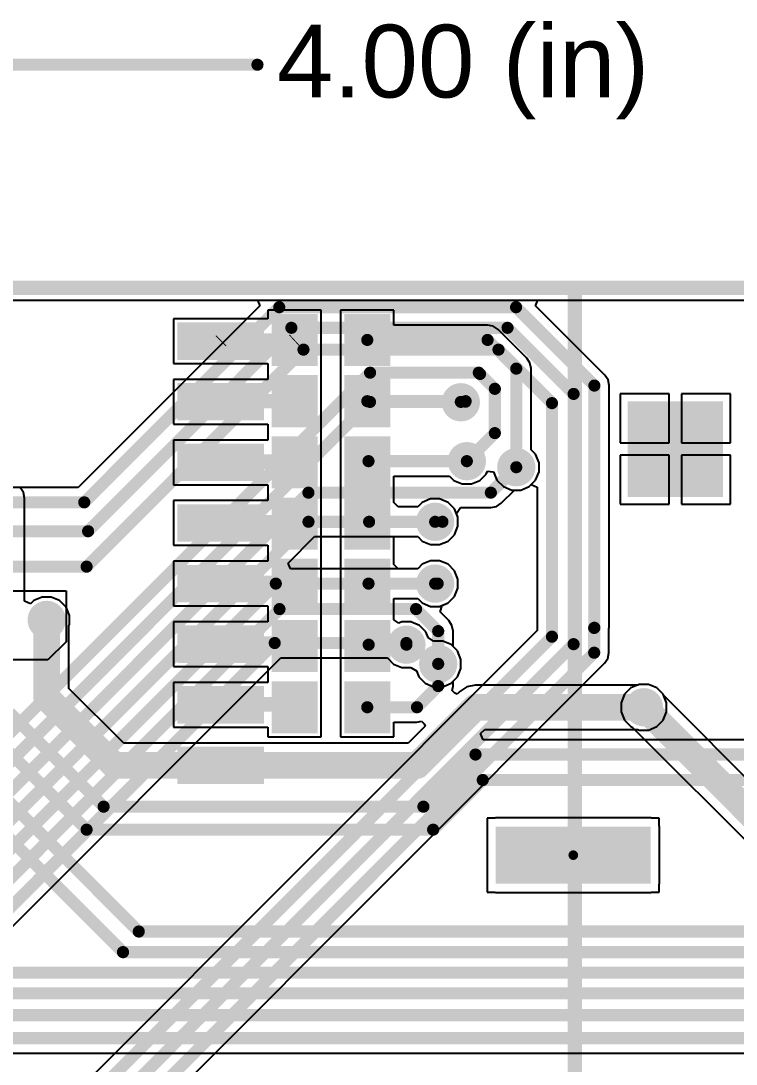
# Model space of a CAD drawing. Header units: millimetres. Extents: x -1231 to 5080, y -1243 to 680.
# Drawn here: x 37.48 to 52.48, y 32.78 to 54.64 of the extents above; entities that cross this region are included whole.
import ezdxf

# ---------------------------------------------------------------- set-up
doc = ezdxf.new("R2010")
doc.units = ezdxf.units.MM
for name, color, linetype in [('BottomLayer', 5, 'Continuous'), ('BottomPaste', 16, 'Continuous'), ('BottomSolder', 6, 'Continuous'), ('Mechanical1', 6, 'Continuous'), ('Mechanical2', 216, 'Continuous'), ('MultiLayer', 9, 'Continuous'), ('PadHoleLayer', 156, 'Continuous'), ('TopLayer', 1, 'Continuous'), ('TopSolder', 216, 'Continuous'), ('ViaHoleLayer', 16, 'Continuous')]:
    doc.layers.add(name, color=color, linetype=linetype)
doc.styles.add('Arial', font='arial.ttf', dxfattribs={"height": 0.2})

# ---------------------------------------------------------------- blocks, each defined once
blk = doc.blocks.new('R___0603_B_15')
at = {"layer": 'BottomLayer'}
for points in [[(-1.143, -0.4445), (-1.143, 0.4445), (-0.381, 0.4445), (-0.381, -0.4445)], [(0.381, -0.4445), (0.381, 0.4445), (1.143, 0.4445), (1.143, -0.4445)]]:
    blk.add_hatch(color=5, dxfattribs=at).paths.add_polyline_path(points)
at = {"layer": 'BottomPaste'}
for points in [[(-1.143, -0.4445), (-1.143, 0.4445), (-0.381, 0.4445), (-0.381, -0.4445)], [(0.381, -0.4445), (0.381, 0.4445), (1.143, 0.4445), (1.143, -0.4445)]]:
    blk.add_hatch(color=16, dxfattribs=at).paths.add_polyline_path(points)
at = {"layer": 'BottomSolder'}
for points in [[(-1.2446, -0.5461), (-1.2446, 0.5461), (-0.2794, 0.5461), (-0.2794, -0.5461)], [(0.2794, -0.5461), (0.2794, 0.5461), (1.2446, 0.5461), (1.2446, -0.5461)]]:
    blk.add_hatch(color=6, dxfattribs=at).paths.add_polyline_path(points)
blk = doc.blocks.new('R___0603_B_16')
at = {"layer": 'BottomLayer'}
for points in [[(-1.143, -0.4445), (-1.143, 0.4445), (-0.381, 0.4445), (-0.381, -0.4445)], [(0.381, -0.4445), (0.381, 0.4445), (1.143, 0.4445), (1.143, -0.4445)]]:
    blk.add_hatch(color=5, dxfattribs=at).paths.add_polyline_path(points)
at = {"layer": 'BottomPaste'}
for points in [[(-1.143, -0.4445), (-1.143, 0.4445), (-0.381, 0.4445), (-0.381, -0.4445)], [(0.381, -0.4445), (0.381, 0.4445), (1.143, 0.4445), (1.143, -0.4445)]]:
    blk.add_hatch(color=16, dxfattribs=at).paths.add_polyline_path(points)
at = {"layer": 'BottomSolder'}
for points in [[(-1.2446, -0.5461), (-1.2446, 0.5461), (-0.2794, 0.5461), (-0.2794, -0.5461)], [(0.2794, -0.5461), (0.2794, 0.5461), (1.2446, 0.5461), (1.2446, -0.5461)]]:
    blk.add_hatch(color=6, dxfattribs=at).paths.add_polyline_path(points)
blk = doc.blocks.new('R___0603_B_17')
at = {"layer": 'BottomLayer'}
for points in [[(-1.143, -0.4445), (-1.143, 0.4445), (-0.381, 0.4445), (-0.381, -0.4445)], [(0.381, -0.4445), (0.381, 0.4445), (1.143, 0.4445), (1.143, -0.4445)]]:
    blk.add_hatch(color=5, dxfattribs=at).paths.add_polyline_path(points)
at = {"layer": 'BottomPaste'}
for points in [[(-1.143, -0.4445), (-1.143, 0.4445), (-0.381, 0.4445), (-0.381, -0.4445)], [(0.381, -0.4445), (0.381, 0.4445), (1.143, 0.4445), (1.143, -0.4445)]]:
    blk.add_hatch(color=16, dxfattribs=at).paths.add_polyline_path(points)
at = {"layer": 'BottomSolder'}
for points in [[(-1.2446, -0.5461), (-1.2446, 0.5461), (-0.2794, 0.5461), (-0.2794, -0.5461)], [(0.2794, -0.5461), (0.2794, 0.5461), (1.2446, 0.5461), (1.2446, -0.5461)]]:
    blk.add_hatch(color=6, dxfattribs=at).paths.add_polyline_path(points)
blk = doc.blocks.new('RV4NAYSD503A_B_19')
at = {"layer": 'BottomSolder'}
h = blk.add_hatch(color=6, dxfattribs=at)
edge = h.paths.add_edge_path()
edge.add_arc((13.513, 0.032), 0.102, 0, 360)
at = {"layer": 'PadHoleLayer'}
blk.add_hatch(color=156, dxfattribs=at).paths.add_polyline_path([(14.113, 1.657), (14.113, -1.593), (12.913, -1.593), (12.913, 1.657)])
at = {"layer": 'TopSolder'}
h = blk.add_hatch(color=216, dxfattribs=at)
edge = h.paths.add_edge_path()
edge.add_arc((13.513, 0.032), 0.102, 0, 360)
blk = doc.blocks.new('0022232041_B_24')
at = {"layer": 'BottomLayer'}
blk.add_hatch(color=5, dxfattribs=at).paths.add_polyline_path([(-4.71, 0.9), (-2.91, 0.9), (-2.91, -0.9), (-4.71, -0.9)])
h = blk.add_hatch(color=5, dxfattribs=at)
edge = h.paths.add_edge_path()
edge.add_arc((-1.27, 0), 0.9, 0, 360)
h = blk.add_hatch(color=5, dxfattribs=at)
edge = h.paths.add_edge_path()
edge.add_arc((1.27, 0), 0.9, 0, 360)
h = blk.add_hatch(color=5, dxfattribs=at)
edge = h.paths.add_edge_path()
edge.add_arc((3.81, 0), 0.9, 0, 360)
at = {"layer": 'BottomSolder'}
blk.add_hatch(color=6, dxfattribs=at).paths.add_polyline_path([(-4.812, 1.002), (-2.808, 1.002), (-2.808, -1.002), (-4.812, -1.002)])
h = blk.add_hatch(color=6, dxfattribs=at)
edge = h.paths.add_edge_path()
edge.add_arc((-1.27, 0), 1.002, 0, 360)
h = blk.add_hatch(color=6, dxfattribs=at)
edge = h.paths.add_edge_path()
edge.add_arc((1.27, 0), 1.002, 0, 360)
h = blk.add_hatch(color=6, dxfattribs=at)
edge = h.paths.add_edge_path()
edge.add_arc((3.81, 0), 1.002, 0, 360)
at = {"layer": 'MultiLayer'}
blk.add_hatch(color=9, dxfattribs=at).paths.add_polyline_path([(-4.71, 0.9), (-2.91, 0.9), (-2.91, -0.9), (-4.71, -0.9)])
h = blk.add_hatch(color=9, dxfattribs=at)
edge = h.paths.add_edge_path()
edge.add_arc((-1.27, 0), 0.9, 0, 360)
h = blk.add_hatch(color=9, dxfattribs=at)
edge = h.paths.add_edge_path()
edge.add_arc((1.27, 0), 0.9, 0, 360)
h = blk.add_hatch(color=9, dxfattribs=at)
edge = h.paths.add_edge_path()
edge.add_arc((3.81, 0), 0.9, 0, 360)
at = {"layer": 'PadHoleLayer'}
h = blk.add_hatch(color=156, dxfattribs=at)
edge = h.paths.add_edge_path()
edge.add_arc((-3.81, 0), 0.51, 0, 360)
h = blk.add_hatch(color=156, dxfattribs=at)
edge = h.paths.add_edge_path()
edge.add_arc((-1.27, 0), 0.51, 0, 360)
h = blk.add_hatch(color=156, dxfattribs=at)
edge = h.paths.add_edge_path()
edge.add_arc((1.27, 0), 0.51, 0, 360)
h = blk.add_hatch(color=156, dxfattribs=at)
edge = h.paths.add_edge_path()
edge.add_arc((3.81, 0), 0.51, 0, 360)
at = {"layer": 'TopLayer'}
blk.add_hatch(color=1, dxfattribs=at).paths.add_polyline_path([(-4.71, 0.9), (-2.91, 0.9), (-2.91, -0.9), (-4.71, -0.9)])
h = blk.add_hatch(color=1, dxfattribs=at)
edge = h.paths.add_edge_path()
edge.add_arc((-1.27, 0), 0.9, 0, 360)
h = blk.add_hatch(color=1, dxfattribs=at)
edge = h.paths.add_edge_path()
edge.add_arc((1.27, 0), 0.9, 0, 360)
h = blk.add_hatch(color=1, dxfattribs=at)
edge = h.paths.add_edge_path()
edge.add_arc((3.81, 0), 0.9, 0, 360)
at = {"layer": 'TopSolder'}
blk.add_hatch(color=216, dxfattribs=at).paths.add_polyline_path([(-4.812, 1.002), (-2.808, 1.002), (-2.808, -1.002), (-4.812, -1.002)])
h = blk.add_hatch(color=216, dxfattribs=at)
edge = h.paths.add_edge_path()
edge.add_arc((-1.27, 0), 1.002, 0, 360)
h = blk.add_hatch(color=216, dxfattribs=at)
edge = h.paths.add_edge_path()
edge.add_arc((1.27, 0), 1.002, 0, 360)
h = blk.add_hatch(color=216, dxfattribs=at)
edge = h.paths.add_edge_path()
edge.add_arc((3.81, 0), 1.002, 0, 360)
blk = doc.blocks.new('16_SOIC__0_295___7_50___W______B_26')
at = {"layer": 'BottomLayer'}
for points in [[(-5.5, 4.735), (-3.88, 4.735), (-3.88, 4.155), (-5.5, 4.155)], [(3.88, 4.735), (5.5, 4.735), (5.5, 4.155), (3.88, 4.155)], [(-5.5, 3.465), (-3.88, 3.465), (-3.88, 2.885), (-5.5, 2.885)], [(3.88, 3.465), (5.5, 3.465), (5.5, 2.885), (3.88, 2.885)], [(-5.5, 2.195), (-3.88, 2.195), (-3.88, 1.615), (-5.5, 1.615)], [(3.88, 2.195), (5.5, 2.195), (5.5, 1.615), (3.88, 1.615)], [(-5.5, 0.925), (-3.88, 0.925), (-3.88, 0.345), (-5.5, 0.345)], [(3.88, 0.925), (5.5, 0.925), (5.5, 0.345), (3.88, 0.345)], [(-5.5, -0.345), (-3.88, -0.345), (-3.88, -0.925), (-5.5, -0.925)], [(3.88, -0.345), (5.5, -0.345), (5.5, -0.925), (3.88, -0.925)], [(-5.5, -1.615), (-3.88, -1.615), (-3.88, -2.195), (-5.5, -2.195)], [(3.88, -1.615), (5.5, -1.615), (5.5, -2.195), (3.88, -2.195)], [(-5.5, -2.885), (-3.88, -2.885), (-3.88, -3.465), (-5.5, -3.465)], [(3.88, -2.885), (5.5, -2.885), (5.5, -3.465), (3.88, -3.465)], [(-5.5, -4.155), (-3.88, -4.155), (-3.88, -4.735), (-5.5, -4.735)], [(3.88, -4.155), (5.5, -4.155), (5.5, -4.735), (3.88, -4.735)]]:
    blk.add_hatch(color=5, dxfattribs=at).paths.add_polyline_path(points)
at = {"layer": 'BottomPaste'}
for points in [[(-5.5, 4.735), (-3.88, 4.735), (-3.88, 4.155), (-5.5, 4.155)], [(3.88, 4.735), (5.5, 4.735), (5.5, 4.155), (3.88, 4.155)], [(-5.5, 3.465), (-3.88, 3.465), (-3.88, 2.885), (-5.5, 2.885)], [(3.88, 3.465), (5.5, 3.465), (5.5, 2.885), (3.88, 2.885)], [(-5.5, 2.195), (-3.88, 2.195), (-3.88, 1.615), (-5.5, 1.615)], [(3.88, 2.195), (5.5, 2.195), (5.5, 1.615), (3.88, 1.615)], [(-5.5, 0.925), (-3.88, 0.925), (-3.88, 0.345), (-5.5, 0.345)], [(3.88, 0.925), (5.5, 0.925), (5.5, 0.345), (3.88, 0.345)], [(-5.5, -0.345), (-3.88, -0.345), (-3.88, -0.925), (-5.5, -0.925)], [(3.88, -0.345), (5.5, -0.345), (5.5, -0.925), (3.88, -0.925)], [(-5.5, -1.615), (-3.88, -1.615), (-3.88, -2.195), (-5.5, -2.195)], [(3.88, -1.615), (5.5, -1.615), (5.5, -2.195), (3.88, -2.195)], [(-5.5, -2.885), (-3.88, -2.885), (-3.88, -3.465), (-5.5, -3.465)], [(3.88, -2.885), (5.5, -2.885), (5.5, -3.465), (3.88, -3.465)], [(-5.5, -4.155), (-3.88, -4.155), (-3.88, -4.735), (-5.5, -4.735)], [(3.88, -4.155), (5.5, -4.155), (5.5, -4.735), (3.88, -4.735)]]:
    blk.add_hatch(color=16, dxfattribs=at).paths.add_polyline_path(points)
at = {"layer": 'BottomSolder'}
for points in [[(-5.602, 4.837), (-3.778, 4.837), (-3.778, 4.053), (-5.602, 4.053)], [(3.778, 4.837), (5.602, 4.837), (5.602, 4.053), (3.778, 4.053)], [(-5.602, 3.567), (-3.778, 3.567), (-3.778, 2.783), (-5.602, 2.783)], [(3.778, 3.567), (5.602, 3.567), (5.602, 2.783), (3.778, 2.783)], [(-5.602, 2.297), (-3.778, 2.297), (-3.778, 1.513), (-5.602, 1.513)], [(3.778, 2.297), (5.602, 2.297), (5.602, 1.513), (3.778, 1.513)], [(-5.602, 1.027), (-3.778, 1.027), (-3.778, 0.243), (-5.602, 0.243)], [(3.778, 1.027), (5.602, 1.027), (5.602, 0.243), (3.778, 0.243)], [(-5.602, -0.243), (-3.778, -0.243), (-3.778, -1.027), (-5.602, -1.027)], [(3.778, -0.243), (5.602, -0.243), (5.602, -1.027), (3.778, -1.027)], [(-5.602, -1.513), (-3.778, -1.513), (-3.778, -2.297), (-5.602, -2.297)], [(3.778, -1.513), (5.602, -1.513), (5.602, -2.297), (3.778, -2.297)], [(-5.602, -2.783), (-3.778, -2.783), (-3.778, -3.567), (-5.602, -3.567)], [(3.778, -2.783), (5.602, -2.783), (5.602, -3.567), (3.778, -3.567)], [(-5.602, -4.053), (-3.778, -4.053), (-3.778, -4.837), (-5.602, -4.837)], [(3.778, -4.053), (5.602, -4.053), (5.602, -4.837), (3.778, -4.837)]]:
    blk.add_hatch(color=6, dxfattribs=at).paths.add_polyline_path(points)
blk = doc.blocks.new('R___0603_B_29')
at = {"layer": 'BottomLayer'}
for points in [[(-1.143, -0.4445), (-1.143, 0.4445), (-0.381, 0.4445), (-0.381, -0.4445)], [(0.381, -0.4445), (0.381, 0.4445), (1.143, 0.4445), (1.143, -0.4445)]]:
    blk.add_hatch(color=5, dxfattribs=at).paths.add_polyline_path(points)
at = {"layer": 'BottomPaste'}
for points in [[(-1.143, -0.4445), (-1.143, 0.4445), (-0.381, 0.4445), (-0.381, -0.4445)], [(0.381, -0.4445), (0.381, 0.4445), (1.143, 0.4445), (1.143, -0.4445)]]:
    blk.add_hatch(color=16, dxfattribs=at).paths.add_polyline_path(points)
at = {"layer": 'BottomSolder'}
for points in [[(-1.2446, -0.5461), (-1.2446, 0.5461), (-0.2794, 0.5461), (-0.2794, -0.5461)], [(0.2794, -0.5461), (0.2794, 0.5461), (1.2446, 0.5461), (1.2446, -0.5461)]]:
    blk.add_hatch(color=6, dxfattribs=at).paths.add_polyline_path(points)
blk = doc.blocks.new('R___0603_B_30')
at = {"layer": 'BottomLayer'}
for points in [[(-1.143, -0.4445), (-1.143, 0.4445), (-0.381, 0.4445), (-0.381, -0.4445)], [(0.381, -0.4445), (0.381, 0.4445), (1.143, 0.4445), (1.143, -0.4445)]]:
    blk.add_hatch(color=5, dxfattribs=at).paths.add_polyline_path(points)
at = {"layer": 'BottomPaste'}
for points in [[(-1.143, -0.4445), (-1.143, 0.4445), (-0.381, 0.4445), (-0.381, -0.4445)], [(0.381, -0.4445), (0.381, 0.4445), (1.143, 0.4445), (1.143, -0.4445)]]:
    blk.add_hatch(color=16, dxfattribs=at).paths.add_polyline_path(points)
at = {"layer": 'BottomSolder'}
for points in [[(-1.2446, -0.5461), (-1.2446, 0.5461), (-0.2794, 0.5461), (-0.2794, -0.5461)], [(0.2794, -0.5461), (0.2794, 0.5461), (1.2446, 0.5461), (1.2446, -0.5461)]]:
    blk.add_hatch(color=6, dxfattribs=at).paths.add_polyline_path(points)
blk = doc.blocks.new('R___0603_B_31')
at = {"layer": 'BottomLayer'}
for points in [[(-1.143, -0.4445), (-1.143, 0.4445), (-0.381, 0.4445), (-0.381, -0.4445)], [(0.381, -0.4445), (0.381, 0.4445), (1.143, 0.4445), (1.143, -0.4445)]]:
    blk.add_hatch(color=5, dxfattribs=at).paths.add_polyline_path(points)
at = {"layer": 'BottomPaste'}
for points in [[(-1.143, -0.4445), (-1.143, 0.4445), (-0.381, 0.4445), (-0.381, -0.4445)], [(0.381, -0.4445), (0.381, 0.4445), (1.143, 0.4445), (1.143, -0.4445)]]:
    blk.add_hatch(color=16, dxfattribs=at).paths.add_polyline_path(points)
at = {"layer": 'BottomSolder'}
for points in [[(-1.2446, -0.5461), (-1.2446, 0.5461), (-0.2794, 0.5461), (-0.2794, -0.5461)], [(0.2794, -0.5461), (0.2794, 0.5461), (1.2446, 0.5461), (1.2446, -0.5461)]]:
    blk.add_hatch(color=6, dxfattribs=at).paths.add_polyline_path(points)
blk = doc.blocks.new('R___0603_B_32')
at = {"layer": 'BottomLayer'}
for points in [[(-1.143, -0.4445), (-1.143, 0.4445), (-0.381, 0.4445), (-0.381, -0.4445)], [(0.381, -0.4445), (0.381, 0.4445), (1.143, 0.4445), (1.143, -0.4445)]]:
    blk.add_hatch(color=5, dxfattribs=at).paths.add_polyline_path(points)
at = {"layer": 'BottomPaste'}
for points in [[(-1.143, -0.4445), (-1.143, 0.4445), (-0.381, 0.4445), (-0.381, -0.4445)], [(0.381, -0.4445), (0.381, 0.4445), (1.143, 0.4445), (1.143, -0.4445)]]:
    blk.add_hatch(color=16, dxfattribs=at).paths.add_polyline_path(points)
at = {"layer": 'BottomSolder'}
for points in [[(-1.2446, -0.5461), (-1.2446, 0.5461), (-0.2794, 0.5461), (-0.2794, -0.5461)], [(0.2794, -0.5461), (0.2794, 0.5461), (1.2446, 0.5461), (1.2446, -0.5461)]]:
    blk.add_hatch(color=6, dxfattribs=at).paths.add_polyline_path(points)

msp = doc.modelspace()

# ---------------------------------------------------------------- hatches: boundary and pattern name
at = {"layer": 'BottomLayer'}
h = msp.add_hatch(color=5, dxfattribs=at)
edge = h.paths.add_edge_path()
edge.add_arc((46.708, 46.649), 0.3, 0, 360)
h = msp.add_hatch(color=5, dxfattribs=at)
edge = h.paths.add_edge_path()
edge.add_arc((46.834, 45.415), 0.3, 0, 360)
h = msp.add_hatch(color=5, dxfattribs=at)
edge = h.paths.add_edge_path()
edge.add_arc((47.871, 45.288), 0.3, 0, 360)
h = msp.add_hatch(color=5, dxfattribs=at)
edge = h.paths.add_edge_path()
edge.add_arc((46.169, 44.145), 0.3, 0, 360)
h = msp.add_hatch(color=5, dxfattribs=at)
edge = h.paths.add_edge_path()
edge.add_arc((46.169, 42.85), 0.3, 0, 360)
h = msp.add_hatch(color=5, dxfattribs=at)
edge = h.paths.add_edge_path()
edge.add_arc((38.024, 42.088), 0.3, 0, 360)
h = msp.add_hatch(color=5, dxfattribs=at)
edge = h.paths.add_edge_path()
edge.add_arc((45.567, 41.57), 0.3, 0, 360)
h = msp.add_hatch(color=5, dxfattribs=at)
edge = h.paths.add_edge_path()
edge.add_arc((46.233, 41.168), 0.3, 0, 360)
h = msp.add_hatch(color=5, dxfattribs=at)
edge = h.paths.add_edge_path()
edge.add_arc((50.546, 40.259), 0.3, 0, 360)
at = {"layer": 'BottomSolder'}
h = msp.add_hatch(color=6, dxfattribs=at)
edge = h.paths.add_edge_path()
edge.add_arc((46.708, 46.649), 0.402, 0, 360)
h = msp.add_hatch(color=6, dxfattribs=at)
edge = h.paths.add_edge_path()
edge.add_arc((46.834, 45.415), 0.402, 0, 360)
h = msp.add_hatch(color=6, dxfattribs=at)
edge = h.paths.add_edge_path()
edge.add_arc((47.871, 45.288), 0.402, 0, 360)
h = msp.add_hatch(color=6, dxfattribs=at)
edge = h.paths.add_edge_path()
edge.add_arc((46.169, 44.145), 0.402, 0, 360)
h = msp.add_hatch(color=6, dxfattribs=at)
edge = h.paths.add_edge_path()
edge.add_arc((46.169, 42.85), 0.402, 0, 360)
h = msp.add_hatch(color=6, dxfattribs=at)
edge = h.paths.add_edge_path()
edge.add_arc((38.024, 42.088), 0.402, 0, 360)
h = msp.add_hatch(color=6, dxfattribs=at)
edge = h.paths.add_edge_path()
edge.add_arc((45.567, 41.57), 0.402, 0, 360)
h = msp.add_hatch(color=6, dxfattribs=at)
edge = h.paths.add_edge_path()
edge.add_arc((46.233, 41.168), 0.402, 0, 360)
h = msp.add_hatch(color=6, dxfattribs=at)
edge = h.paths.add_edge_path()
edge.add_arc((50.546, 40.259), 0.402, 0, 360)
at = {"layer": 'TopLayer'}
h = msp.add_hatch(color=1, dxfattribs=at)
edge = h.paths.add_edge_path()
edge.add_arc((46.708, 46.649), 0.3, 0, 360)
h = msp.add_hatch(color=1, dxfattribs=at)
edge = h.paths.add_edge_path()
edge.add_arc((46.834, 45.415), 0.3, 0, 360)
h = msp.add_hatch(color=1, dxfattribs=at)
edge = h.paths.add_edge_path()
edge.add_arc((47.871, 45.288), 0.3, 0, 360)
h = msp.add_hatch(color=1, dxfattribs=at)
edge = h.paths.add_edge_path()
edge.add_arc((46.169, 44.145), 0.3, 0, 360)
h = msp.add_hatch(color=1, dxfattribs=at)
edge = h.paths.add_edge_path()
edge.add_arc((46.169, 42.85), 0.3, 0, 360)
h = msp.add_hatch(color=1, dxfattribs=at)
edge = h.paths.add_edge_path()
edge.add_arc((38.024, 42.088), 0.3, 0, 360)
h = msp.add_hatch(color=1, dxfattribs=at)
edge = h.paths.add_edge_path()
edge.add_arc((45.567, 41.57), 0.3, 0, 360)
h = msp.add_hatch(color=1, dxfattribs=at)
edge = h.paths.add_edge_path()
edge.add_arc((46.233, 41.168), 0.3, 0, 360)
h = msp.add_hatch(color=1, dxfattribs=at)
edge = h.paths.add_edge_path()
edge.add_arc((50.546, 40.259), 0.3, 0, 360)
at = {"layer": 'TopSolder'}
h = msp.add_hatch(color=216, dxfattribs=at)
edge = h.paths.add_edge_path()
edge.add_arc((46.708, 46.649), 0.402, 0, 360)
h = msp.add_hatch(color=216, dxfattribs=at)
edge = h.paths.add_edge_path()
edge.add_arc((46.834, 45.415), 0.402, 0, 360)
h = msp.add_hatch(color=216, dxfattribs=at)
edge = h.paths.add_edge_path()
edge.add_arc((47.871, 45.288), 0.402, 0, 360)
h = msp.add_hatch(color=216, dxfattribs=at)
edge = h.paths.add_edge_path()
edge.add_arc((46.169, 44.145), 0.402, 0, 360)
h = msp.add_hatch(color=216, dxfattribs=at)
edge = h.paths.add_edge_path()
edge.add_arc((46.169, 42.85), 0.402, 0, 360)
h = msp.add_hatch(color=216, dxfattribs=at)
edge = h.paths.add_edge_path()
edge.add_arc((38.024, 42.088), 0.402, 0, 360)
h = msp.add_hatch(color=216, dxfattribs=at)
edge = h.paths.add_edge_path()
edge.add_arc((45.567, 41.57), 0.402, 0, 360)
h = msp.add_hatch(color=216, dxfattribs=at)
edge = h.paths.add_edge_path()
edge.add_arc((46.233, 41.168), 0.402, 0, 360)
h = msp.add_hatch(color=216, dxfattribs=at)
edge = h.paths.add_edge_path()
edge.add_arc((50.546, 40.259), 0.402, 0, 360)
at = {"layer": 'ViaHoleLayer'}
h = msp.add_hatch(color=16, dxfattribs=at)
edge = h.paths.add_edge_path()
edge.add_arc((46.708, 46.649), 0.15, 0, 360)
h = msp.add_hatch(color=16, dxfattribs=at)
edge = h.paths.add_edge_path()
edge.add_arc((46.834, 45.415), 0.15, 0, 360)
h = msp.add_hatch(color=16, dxfattribs=at)
edge = h.paths.add_edge_path()
edge.add_arc((47.871, 45.288), 0.15, 0, 360)
h = msp.add_hatch(color=16, dxfattribs=at)
edge = h.paths.add_edge_path()
edge.add_arc((46.169, 44.145), 0.15, 0, 360)
h = msp.add_hatch(color=16, dxfattribs=at)
edge = h.paths.add_edge_path()
edge.add_arc((46.169, 42.85), 0.15, 0, 360)
h = msp.add_hatch(color=16, dxfattribs=at)
edge = h.paths.add_edge_path()
edge.add_arc((38.024, 42.088), 0.15, 0, 360)
h = msp.add_hatch(color=16, dxfattribs=at)
edge = h.paths.add_edge_path()
edge.add_arc((45.567, 41.57), 0.15, 0, 360)
h = msp.add_hatch(color=16, dxfattribs=at)
edge = h.paths.add_edge_path()
edge.add_arc((46.233, 41.168), 0.15, 0, 360)
h = msp.add_hatch(color=16, dxfattribs=at)
edge = h.paths.add_edge_path()
edge.add_arc((50.546, 40.259), 0.15, 0, 360)

# ---------------------------------------------------------------- linework, layer by layer
at = {"layer": 'BottomLayer'}
for p, q in [((-1.443, 48.788), (99.639, 48.788)), ((43.781, 48.578), (42.664, 48.578)), ((42.664, 48.578), (42.664, 48.523)), ((43.781, 47.422), (43.781, 48.578)), ((45.305, 48.578), (44.188, 48.578)), ((44.188, 48.578), (44.188, 47.422)), ((45.305, 48.266), (45.305, 48.578)), ((42.66, 48.398), (40.685, 48.398)), ((40.685, 48.398), (40.685, 47.462)), ((42.664, 48.523), (42.66, 48.398)), ((47.269, 48.266), (45.305, 48.266)), ((47.388, 48.242), (47.269, 48.266)), ((47.489, 48.175), (47.388, 48.242)), ((48.091, 47.574), (47.489, 48.175)), ((40.685, 47.462), (42.66, 47.462)), ((42.66, 47.462), (42.664, 47.337)), ((48.158, 47.473), (48.091, 47.574)), ((48.182, 47.354), (48.158, 47.473)), ((42.664, 47.253), (42.66, 47.128)), ((42.664, 47.337), (42.664, 47.253)), ((43.781, 47.295), (43.781, 47.422)), ((43.781, 47.206), (43.781, 47.295)), ((44.188, 47.422), (44.188, 47.333)), ((44.188, 47.333), (44.188, 47.206)), ((48.182, 45.653), (48.182, 47.354)), ((42.66, 47.128), (40.685, 47.128)), ((40.685, 47.128), (40.685, 46.192)), ((43.781, 46.139), (43.781, 47.206)), ((44.188, 47.206), (44.188, 46.139)), ((51.079, 46.823), (50.052, 46.823)), ((50.052, 46.823), (50.052, 45.796)), ((51.079, 45.796), (51.079, 46.823)), ((52.36, 46.823), (51.333, 46.823)), ((51.333, 46.823), (51.333, 45.796)), ((52.36, 45.796), (52.36, 46.823)), ((40.685, 46.192), (42.66, 46.192)), ((42.66, 46.192), (42.664, 46.067)), ((43.781, 46.012), (43.781, 46.139)), ((44.188, 46.139), (44.188, 46.05)), ((42.664, 45.983), (42.66, 45.858)), ((42.664, 46.067), (42.664, 45.983)), ((43.781, 45.923), (43.781, 46.012)), ((43.781, 44.856), (43.781, 45.923)), ((44.188, 46.05), (44.188, 45.923)), ((44.188, 45.923), (44.188, 44.856)), ((42.66, 45.858), (40.685, 45.858)), ((40.685, 45.858), (40.685, 44.922)), ((50.052, 45.796), (51.079, 45.796)), ((51.333, 45.796), (52.36, 45.796)), ((48.276, 45.559), (48.182, 45.653)), ((48.349, 45.383), (48.276, 45.559)), ((51.079, 45.542), (50.052, 45.542)), ((50.052, 45.542), (50.052, 44.515)), ((51.079, 44.515), (51.079, 45.542)), ((52.36, 45.542), (51.333, 45.542)), ((51.333, 45.542), (51.333, 44.515)), ((52.36, 44.515), (52.36, 45.542)), ((48.349, 45.193), (48.349, 45.383)), ((45.305, 44.856), (45.305, 45.104)), ((45.305, 45.104), (46.469, 45.104)), ((46.469, 45.104), (46.564, 45.01)), ((47.105, 45.01), (47.239, 45.145)), ((47.239, 45.145), (47.266, 45.209)), ((47.266, 45.209), (47.377, 45.195)), ((47.377, 45.195), (47.395, 45.189)), ((47.395, 45.189), (47.466, 45.018)), ((48.276, 45.018), (48.349, 45.193)), ((37.536, 44.759), (37.469, 44.86)), ((40.685, 44.922), (42.66, 44.922)), ((42.66, 44.922), (42.664, 44.797)), ((43.781, 44.729), (43.781, 44.856)), ((44.188, 44.856), (44.188, 44.767)), ((45.305, 44.729), (45.305, 44.856)), ((46.564, 45.01), (46.739, 44.937)), ((46.739, 44.937), (46.929, 44.937)), ((46.929, 44.937), (47.105, 45.01)), ((47.466, 45.018), (47.6, 44.883)), ((47.6, 44.883), (47.776, 44.81)), ((47.776, 44.81), (47.966, 44.81)), ((47.966, 44.81), (48.141, 44.883)), ((48.141, 44.883), (48.276, 45.018)), ((37.56, 44.64), (37.536, 44.759)), ((37.56, 42.479), (37.56, 44.64)), ((42.664, 44.713), (42.66, 44.588)), ((42.664, 44.797), (42.664, 44.713)), ((43.781, 44.64), (43.781, 44.729)), ((43.781, 43.574), (43.781, 44.64)), ((44.188, 44.767), (44.188, 44.64)), ((44.188, 44.64), (44.188, 43.574)), ((45.305, 44.546), (45.305, 44.729)), ((46.074, 44.623), (45.898, 44.55)), ((46.264, 44.623), (46.074, 44.623)), ((46.44, 44.55), (46.264, 44.623)), ((42.66, 44.588), (40.685, 44.588)), ((40.685, 44.588), (40.685, 43.652)), ((45.395, 44.456), (45.305, 44.546)), ((45.804, 44.456), (45.395, 44.456)), ((45.898, 44.55), (45.804, 44.456)), ((46.574, 44.416), (46.44, 44.55)), ((46.647, 44.24), (46.574, 44.416)), ((50.052, 44.515), (51.079, 44.515)), ((51.333, 44.515), (52.36, 44.515)), ((46.647, 44.05), (46.647, 44.24)), ((46.574, 43.875), (46.647, 44.05)), ((45.305, 43.574), (45.305, 43.834)), ((45.305, 43.834), (45.804, 43.834)), ((45.804, 43.834), (45.898, 43.74)), ((45.898, 43.74), (46.074, 43.667)), ((46.264, 43.667), (46.44, 43.74)), ((46.44, 43.74), (46.574, 43.875)), ((40.685, 43.652), (42.66, 43.652)), ((42.66, 43.652), (42.664, 43.527)), ((42.664, 43.527), (42.664, 43.443)), ((43.781, 43.447), (43.781, 43.574)), ((44.188, 43.574), (44.188, 43.485)), ((45.305, 43.447), (45.305, 43.574)), ((46.074, 43.667), (46.264, 43.667)), ((42.66, 43.318), (40.685, 43.318)), ((40.685, 43.318), (40.685, 42.382)), ((42.664, 43.443), (42.66, 43.318)), ((43.781, 43.358), (43.781, 43.447)), ((43.781, 42.291), (43.781, 43.358)), ((44.188, 43.485), (44.188, 43.358)), ((44.188, 43.358), (44.188, 42.291)), ((45.305, 43.25), (45.305, 43.447)), ((46.074, 43.328), (45.898, 43.255)), ((46.264, 43.328), (46.074, 43.328)), ((46.44, 43.255), (46.264, 43.328)), ((45.395, 43.161), (45.305, 43.25)), ((45.804, 43.161), (45.395, 43.161)), ((45.898, 43.255), (45.804, 43.161)), ((46.574, 43.12), (46.44, 43.255)), ((46.647, 42.945), (46.574, 43.12)), ((46.647, 42.755), (46.647, 42.945)), ((46.574, 42.579), (46.647, 42.755)), ((37.687, 42.427), (37.56, 42.479)), ((37.753, 42.493), (37.687, 42.427)), ((37.929, 42.566), (37.753, 42.493)), ((38.119, 42.566), (37.929, 42.566)), ((38.294, 42.493), (38.119, 42.566)), ((38.429, 42.358), (38.294, 42.493)), ((45.305, 42.291), (45.305, 42.539)), ((45.305, 42.539), (45.804, 42.539)), ((45.804, 42.539), (45.898, 42.445)), ((45.898, 42.445), (46.074, 42.372)), ((46.264, 42.372), (46.44, 42.445)), ((46.44, 42.445), (46.574, 42.579)), ((38.502, 42.183), (38.429, 42.358)), ((40.685, 42.382), (42.66, 42.382)), ((42.66, 42.382), (42.664, 42.257)), ((42.664, 42.257), (42.664, 42.164)), ((43.781, 42.164), (43.781, 42.291)), ((44.188, 42.291), (44.188, 42.202)), ((44.188, 42.202), (44.188, 42.075)), ((45.305, 42.164), (45.305, 42.291)), ((46.074, 42.372), (46.264, 42.372)), ((38.49, 41.965), (38.502, 41.993)), ((38.502, 41.993), (38.502, 42.183)), ((42.66, 42.048), (40.685, 42.048)), ((40.685, 42.048), (40.685, 41.112)), ((42.664, 42.164), (42.66, 42.048)), ((43.781, 42.075), (43.781, 42.164)), ((43.781, 41.008), (43.781, 42.075)), ((44.188, 42.075), (44.188, 40.919)), ((45.305, 42.093), (45.305, 42.164)), ((45.411, 42.023), (45.305, 42.093)), ((45.472, 42.048), (45.411, 42.023)), ((45.662, 42.048), (45.472, 42.048)), ((45.838, 41.975), (45.662, 42.048)), ((45.972, 41.841), (45.838, 41.975)), ((38.49, 40.655), (38.49, 41.965)), ((46.023, 41.72), (45.972, 41.841)), ((46.138, 41.646), (46.023, 41.72)), ((46.328, 41.646), (46.138, 41.646)), ((46.504, 41.573), (46.328, 41.646)), ((46.638, 41.439), (46.504, 41.573)), ((46.711, 41.263), (46.638, 41.439)), ((40.685, 41.112), (42.66, 41.112)), ((42.66, 41.112), (42.664, 40.987)), ((46.711, 41.073), (46.711, 41.263)), ((42.664, 40.881), (42.66, 40.778)), ((42.664, 40.987), (42.664, 40.881)), ((43.781, 40.881), (43.781, 41.008)), ((43.781, 40.792), (43.781, 40.881)), ((44.188, 40.919), (44.188, 40.919)), ((44.188, 40.919), (44.188, 40.881)), ((44.188, 40.881), (44.188, 40.881)), ((44.188, 40.881), (44.188, 39.637)), ((46.544, 40.803), (46.638, 40.898)), ((46.638, 40.898), (46.711, 41.073)), ((42.66, 40.778), (40.685, 40.778)), ((40.685, 40.778), (40.685, 39.842)), ((43.781, 39.637), (43.781, 40.792)), ((46.525, 40.607), (46.544, 40.704)), ((46.544, 40.704), (46.544, 40.803)), ((46.837, 40.69), (46.686, 40.589)), ((47.015, 40.725), (46.837, 40.69)), ((50.423, 40.725), (47.015, 40.725)), ((50.451, 40.737), (50.423, 40.725)), ((50.641, 40.737), (50.451, 40.737)), ((50.817, 40.664), (50.641, 40.737)), ((50.951, 40.53), (50.817, 40.664)), ((39.639, 39.506), (38.49, 40.655)), ((46.583, 40.555), (46.525, 40.607)), ((46.63, 40.532), (46.583, 40.555)), ((46.686, 40.589), (46.63, 40.532)), ((51.024, 40.354), (50.951, 40.53)), ((51.024, 40.164), (51.024, 40.354)), ((50.951, 39.988), (51.024, 40.164)), ((40.685, 39.842), (42.66, 39.842)), ((42.66, 39.842), (42.664, 39.717)), ((45.305, 39.637), (45.305, 39.948)), ((45.305, 39.948), (45.788, 39.948)), ((45.96, 39.863), (45.603, 39.506)), ((45.788, 39.948), (45.885, 39.968)), ((45.885, 39.968), (45.937, 39.91)), ((45.937, 39.91), (45.96, 39.863)), ((47.122, 39.706), (47.208, 39.793)), ((47.208, 39.793), (50.423, 39.793)), ((50.423, 39.793), (50.451, 39.781)), ((50.641, 39.781), (50.817, 39.854)), ((50.817, 39.854), (50.951, 39.988)), ((42.664, 39.717), (42.664, 39.637)), ((42.664, 39.637), (43.781, 39.637)), ((44.188, 39.637), (45.305, 39.637)), ((47.174, 39.579), (47.122, 39.706)), ((58.014, 39.579), (47.174, 39.579)), ((50.451, 39.781), (50.641, 39.781)), ((40.685, 39.506), (39.639, 39.506)), ((42.66, 39.508), (40.685, 39.508)), ((40.685, 39.508), (40.685, 39.506)), ((42.66, 39.506), (42.66, 39.508)), ((45.603, 39.506), (42.66, 39.506)), ((13.715, 33.014), (57.655, 33.014))]:
    msp.add_line(p, q, dxfattribs=at)
for points, const_width in [([(41.672, 47.93), (41.685, 47.943)], 0.305), ([(41.685, 47.943), (43.21, 47.943)], 0.305), ([(43.21, 47.943), (43.223, 47.955)], 0.305), ([(44.747, 47.955), (47.269, 47.955)], 0.254), ([(47.269, 47.955), (47.871, 47.354)], 0.254), ([(47.871, 45.288), (47.871, 47.354)], 0.254), ([(41.685, 46.672), (43.21, 46.672)], 0.305), ([(44.747, 46.672), (46.809, 46.672)], 0.254), ([(46.801, 46.663), (46.804, 46.66)], 0.254), ([(41.685, 45.403), (43.21, 45.403)], 0.305), ([(44.772, 45.415), (46.834, 45.415)], 0.254), ([(41.685, 44.133), (43.21, 44.133)], 0.305), ([(44.785, 44.145), (46.169, 44.145)], 0.254), ([(41.685, 42.862), (43.21, 42.862)], 0.305), ([(44.772, 42.85), (46.169, 42.85)], 0.254), ([(38.024, 40.462), (38.024, 42.088)], 0.559), ([(41.685, 41.592), (43.21, 41.592)], 0.305), ([(44.775, 41.57), (45.567, 41.57)], 0.254), ([(46.233, 40.704), (46.233, 41.168)], 0.254), ([(38.024, 40.462), (39.446, 39.04)], 0.559), ([(45.788, 40.259), (46.233, 40.704)], 0.254), ([(41.685, 40.322), (43.21, 40.322)], 0.305), ([(45.796, 39.04), (47.015, 40.259)], 0.559), ([(47.015, 40.259), (50.546, 40.259)], 0.559), ([(35.204, 40.31), (39.954, 35.56)], 0.254), ([(37.249, 40.145), (39.218, 38.176)], 0.254), ([(44.747, 40.259), (45.788, 40.259)], 0.254), ([(36.728, 39.827), (38.861, 37.694)], 0.254), ([(45.923, 38.176), (47.015, 39.268)], 0.254), ([(47.015, 39.268), (58.014, 39.268)], 0.254), ([(35.712, 39.04), (39.624, 35.128)], 0.254), ([(39.446, 39.04), (41.672, 39.04)], 0.559), ([(41.672, 39.04), (45.796, 39.04)], 0.559), ([(46.127, 37.694), (47.168, 38.735)], 0.254), ([(47.168, 38.735), (55.016, 38.735)], 0.254), ([(39.218, 38.176), (45.923, 38.176)], 0.254), ([(38.861, 37.694), (46.127, 37.694)], 0.254), ([(39.954, 35.56), (54.127, 35.56)], 0.254), ([(39.624, 35.128), (55.404, 35.128)], 0.254), ([(19.761, 34.696), (58.444, 34.696)], 0.254), ([(19.507, 34.265), (58.217, 34.265)], 0.254), ([(13.843, 33.807), (57.911, 33.807)], 0.254), ([(13.715, 33.325), (57.783, 33.325)], 0.254)]:
    msp.add_lwpolyline(points, dxfattribs=dict(at, const_width=const_width))
for points, const_width in [([(41.609, 47.943, 1), (41.761, 47.943, 1)], 0.152), ([(41.609, 47.943, 1), (41.761, 47.943, 1)], 0.152), ([(43.134, 47.943, 1), (43.286, 47.943, 1)], 0.152), ([(43.134, 47.943, 1), (43.286, 47.943, 1)], 0.152), ([(43.146, 47.955, 1), (43.299, 47.955, 1)], 0.152), ([(41.596, 47.93, 1), (41.749, 47.93, 1)], 0.152), ([(44.683, 47.955, 1), (44.81, 47.955, 1)], 0.127), ([(47.206, 47.955, 1), (47.333, 47.955, 1)], 0.127), ([(47.206, 47.955, 1), (47.333, 47.955, 1)], 0.127), ([(47.807, 47.354, 1), (47.934, 47.354, 1)], 0.127), ([(47.807, 47.354, 1), (47.934, 47.354, 1)], 0.127), ([(41.609, 46.672, 1), (41.761, 46.672, 1)], 0.152), ([(43.134, 46.672, 1), (43.286, 46.672, 1)], 0.152), ([(44.683, 46.672, 1), (44.81, 46.672, 1)], 0.127), ([(46.737, 46.663, 1), (46.864, 46.663, 1)], 0.127), ([(46.741, 46.66, 1), (46.868, 46.66, 1)], 0.127), ([(46.745, 46.672, 1), (46.872, 46.672, 1)], 0.127), ([(41.609, 45.403, 1), (41.761, 45.403, 1)], 0.152), ([(43.134, 45.403, 1), (43.286, 45.403, 1)], 0.152), ([(44.709, 45.415, 1), (44.836, 45.415, 1)], 0.127), ([(46.771, 45.415, 1), (46.898, 45.415, 1)], 0.127), ([(47.807, 45.288, 1), (47.934, 45.288, 1)], 0.127), ([(41.609, 44.133, 1), (41.761, 44.133, 1)], 0.152), ([(43.134, 44.133, 1), (43.286, 44.133, 1)], 0.152), ([(44.721, 44.145, 1), (44.848, 44.145, 1)], 0.127), ([(46.106, 44.145, 1), (46.233, 44.145, 1)], 0.127), ([(41.609, 42.862, 1), (41.761, 42.862, 1)], 0.152), ([(43.134, 42.862, 1), (43.286, 42.862, 1)], 0.152), ([(44.709, 42.85, 1), (44.836, 42.85, 1)], 0.127), ([(46.106, 42.85, 1), (46.233, 42.85, 1)], 0.127), ([(37.884, 42.088, 1), (38.163, 42.088, 1)], 0.279), ([(41.609, 41.592, 1), (41.761, 41.592, 1)], 0.152), ([(43.134, 41.592, 1), (43.286, 41.592, 1)], 0.152), ([(44.712, 41.57, 1), (44.839, 41.57, 1)], 0.127), ([(45.504, 41.57, 1), (45.631, 41.57, 1)], 0.127), ([(46.17, 41.168, 1), (46.297, 41.168, 1)], 0.127), ([(37.884, 40.462, 1), (38.163, 40.462, 1)], 0.279), ([(37.884, 40.462, 1), (38.163, 40.462, 1)], 0.279), ([(46.17, 40.704, 1), (46.297, 40.704, 1)], 0.127), ([(46.17, 40.704, 1), (46.297, 40.704, 1)], 0.127), ([(41.609, 40.322, 1), (41.761, 40.322, 1)], 0.152), ([(43.134, 40.322, 1), (43.286, 40.322, 1)], 0.152), ([(46.876, 40.259, 1), (47.155, 40.259, 1)], 0.279), ([(46.876, 40.259, 1), (47.155, 40.259, 1)], 0.279), ([(50.406, 40.259, 1), (50.686, 40.259, 1)], 0.279), ([(44.683, 40.259, 1), (44.81, 40.259, 1)], 0.127), ([(45.725, 40.259, 1), (45.852, 40.259, 1)], 0.127), ([(45.725, 40.259, 1), (45.852, 40.259, 1)], 0.127), ([(46.952, 39.268, 1), (47.079, 39.268, 1)], 0.127), ([(46.952, 39.268, 1), (47.079, 39.268, 1)], 0.127), ([(39.306, 39.04, 1), (39.586, 39.04, 1)], 0.279), ([(39.306, 39.04, 1), (39.586, 39.04, 1)], 0.279), ([(41.533, 39.04, 1), (41.812, 39.04, 1)], 0.279), ([(41.533, 39.04, 1), (41.812, 39.04, 1)], 0.279), ([(45.657, 39.04, 1), (45.936, 39.04, 1)], 0.279), ([(45.657, 39.04, 1), (45.936, 39.04, 1)], 0.279), ([(47.104, 38.735, 1), (47.231, 38.735, 1)], 0.127), ([(47.104, 38.735, 1), (47.231, 38.735, 1)], 0.127), ([(39.154, 38.176, 1), (39.281, 38.176, 1)], 0.127), ([(39.154, 38.176, 1), (39.281, 38.176, 1)], 0.127), ([(45.86, 38.176, 1), (45.987, 38.176, 1)], 0.127), ([(45.86, 38.176, 1), (45.987, 38.176, 1)], 0.127), ([(38.798, 37.694, 1), (38.925, 37.694, 1)], 0.127), ([(38.798, 37.694, 1), (38.925, 37.694, 1)], 0.127), ([(46.064, 37.694, 1), (46.191, 37.694, 1)], 0.127), ([(46.064, 37.694, 1), (46.191, 37.694, 1)], 0.127), ([(39.891, 35.56, 1), (40.018, 35.56, 1)], 0.127), ([(39.891, 35.56, 1), (40.018, 35.56, 1)], 0.127), ([(39.56, 35.128, 1), (39.688, 35.128, 1)], 0.127), ([(39.56, 35.128, 1), (39.688, 35.128, 1)], 0.127)]:
    msp.add_lwpolyline(points, format="xyb", close=True, dxfattribs=dict(at, const_width=const_width))
at = {"layer": 'Mechanical1'}
for points, const_width in [([(-1.702, 53.721), (42.443, 53.721)], 0.254), ([(49.098, -1.753), (49.098, 49.047)], 0.305)]:
    msp.add_lwpolyline(points, dxfattribs=dict(at, const_width=const_width))
for points, const_width in [([(42.38, 53.721, 1), (42.507, 53.721, 1)], 0.127), ([(49.022, 49.047, 1), (49.174, 49.047, 1)], 0.152)]:
    msp.add_lwpolyline(points, format="xyb", close=True, dxfattribs=dict(at, const_width=const_width))
at = {"layer": 'Mechanical2', "const_width": 0.305}
msp.add_lwpolyline([(-1.702, 49.047), (99.898, 49.047)], dxfattribs=at)
at = {"layer": 'TopLayer'}
for p, q in [((-1.443, 48.788), (42.443, 48.788)), ((42.443, 48.788), (42.491, 48.671)), ((48.276, 48.671), (48.324, 48.788)), ((48.324, 48.788), (99.639, 48.788)), ((42.491, 48.671), (38.682, 44.862)), ((49.728, 47.219), (48.276, 48.671)), ((49.795, 47.118), (49.728, 47.219)), ((49.819, 46.999), (49.795, 47.118)), ((49.819, 41.925), (49.819, 46.999)), ((51.079, 46.823), (50.052, 46.823)), ((50.052, 46.823), (50.052, 45.796)), ((51.079, 45.796), (51.079, 46.823)), ((52.36, 46.823), (51.333, 46.823)), ((51.333, 46.823), (51.333, 45.796)), ((52.36, 45.796), (52.36, 46.823)), ((50.052, 45.796), (51.079, 45.796)), ((51.333, 45.796), (52.36, 45.796)), ((51.079, 45.542), (50.052, 45.542)), ((50.052, 45.542), (50.052, 44.515)), ((51.079, 44.515), (51.079, 45.542)), ((52.36, 45.542), (51.333, 45.542)), ((51.333, 45.542), (51.333, 44.515)), ((52.36, 44.515), (52.36, 45.542)), ((38.682, 44.862), (36.179, 44.862)), ((47.557, 44.535), (47.833, 44.81)), ((47.833, 44.81), (47.966, 44.81)), ((47.966, 44.81), (48.141, 44.883)), ((48.141, 44.883), (48.181, 44.923)), ((48.181, 44.923), (48.308, 44.871)), ((48.308, 44.871), (48.308, 41.867)), ((46.615, 44.317), (46.7, 44.444)), ((46.7, 44.444), (47.337, 44.444)), ((47.337, 44.444), (47.456, 44.468)), ((47.456, 44.468), (47.557, 44.535)), ((50.052, 44.515), (51.079, 44.515)), ((51.333, 44.515), (52.36, 44.515)), ((46.647, 44.24), (46.615, 44.317)), ((46.647, 44.05), (46.647, 44.24)), ((46.574, 43.875), (46.647, 44.05)), ((43.086, 43.278), (43.642, 43.834)), ((43.642, 43.834), (45.804, 43.834)), ((45.804, 43.834), (45.898, 43.74)), ((45.898, 43.74), (46.074, 43.667)), ((46.264, 43.667), (46.44, 43.74)), ((46.44, 43.74), (46.574, 43.875)), ((46.074, 43.667), (46.264, 43.667)), ((46.074, 43.328), (45.898, 43.255)), ((46.264, 43.328), (46.074, 43.328)), ((46.44, 43.255), (46.264, 43.328)), ((43.134, 43.161), (43.086, 43.278)), ((45.804, 43.161), (43.134, 43.161)), ((45.898, 43.255), (45.804, 43.161)), ((46.574, 43.12), (46.44, 43.255)), ((46.647, 42.945), (46.574, 43.12)), ((46.647, 42.755), (46.647, 42.945)), ((36.805, 42.697), (38.43, 42.697)), ((38.43, 42.697), (38.43, 41.631)), ((46.574, 42.579), (46.647, 42.755)), ((46.314, 42.393), (46.44, 42.445)), ((46.44, 42.445), (46.574, 42.579)), ((46.272, 42.255), (46.314, 42.393)), ((46.453, 42.074), (46.272, 42.255)), ((46.52, 41.973), (46.453, 42.074)), ((46.544, 41.854), (46.52, 41.973)), ((48.308, 41.867), (38.312, 31.87)), ((46.544, 41.533), (46.544, 41.854)), ((49.815, 41.906), (49.819, 41.925)), ((49.815, 41.402), (49.815, 41.906)), ((38.43, 41.631), (38.049, 41.25)), ((46.638, 41.439), (46.544, 41.533)), ((46.711, 41.263), (46.638, 41.439)), ((49.792, 41.283), (49.815, 41.402)), ((32.518, 30.878), (42.934, 41.294)), ((38.049, 41.25), (36.805, 41.25)), ((38.797, 30.254), (49.724, 41.182)), ((42.934, 41.294), (45.167, 41.294)), ((45.167, 41.294), (45.297, 41.165)), ((45.297, 41.165), (45.472, 41.092)), ((46.711, 41.073), (46.711, 41.263)), ((49.724, 41.182), (49.792, 41.283)), ((45.472, 41.092), (45.662, 41.092)), ((45.662, 41.092), (45.778, 41.019)), ((45.778, 41.019), (45.828, 40.898)), ((45.828, 40.898), (45.963, 40.763)), ((46.504, 40.763), (46.638, 40.898)), ((46.638, 40.898), (46.711, 41.073)), ((45.963, 40.763), (46.138, 40.69)), ((46.138, 40.69), (46.328, 40.69)), ((46.328, 40.69), (46.504, 40.763)), ((50.275, 40.664), (50.141, 40.53)), ((50.451, 40.737), (50.275, 40.664)), ((50.641, 40.737), (50.451, 40.737)), ((50.817, 40.664), (50.641, 40.737)), ((50.951, 40.53), (50.817, 40.664)), ((50.141, 40.53), (50.068, 40.354)), ((50.963, 40.502), (50.951, 40.53)), ((55.612, 35.852), (50.963, 40.502)), ((50.068, 40.354), (50.068, 40.164)), ((50.068, 40.164), (50.141, 39.988)), ((50.141, 39.988), (50.275, 39.854)), ((50.275, 39.854), (50.303, 39.842)), ((50.303, 39.842), (58.614, 31.532)), ((47.424, 37.938), (47.263, 37.938)), ((47.263, 37.938), (47.263, 37.778)), ((47.441, 37.942), (47.424, 37.938)), ((50.691, 37.942), (47.441, 37.942)), ((50.709, 37.938), (50.691, 37.942)), ((50.869, 37.938), (50.709, 37.938)), ((50.869, 37.778), (50.869, 37.938)), ((47.263, 37.778), (47.26, 37.761)), ((47.26, 37.761), (47.26, 36.561)), ((50.872, 37.761), (50.869, 37.778)), ((50.872, 36.561), (50.872, 37.761)), ((47.26, 36.561), (47.263, 36.543)), ((47.263, 36.543), (47.263, 36.383)), ((50.869, 36.543), (50.872, 36.561)), ((50.869, 36.383), (50.869, 36.543)), ((47.263, 36.383), (47.424, 36.383)), ((47.424, 36.383), (47.441, 36.379)), ((47.441, 36.379), (50.691, 36.379)), ((50.691, 36.379), (50.709, 36.383)), ((50.709, 36.383), (50.869, 36.383))]:
    msp.add_line(p, q, dxfattribs=at)
for points, const_width in [([(38.811, 44.552), (42.901, 48.641)], 0.254), ([(42.901, 48.641), (47.866, 48.641)], 0.254), ([(47.866, 48.641), (49.508, 46.999)], 0.254), ([(38.892, 43.947), (43.155, 48.209)], 0.254), ([(43.155, 48.209), (47.687, 48.209)], 0.254), ([(47.687, 48.209), (49.073, 46.824)], 0.254), ([(38.862, 43.205), (43.409, 47.752)], 0.254), ([(43.409, 47.752), (47.498, 47.752)], 0.254), ([(47.498, 47.752), (48.619, 46.631)], 0.254), ([(29.54, 32.004), (44.806, 47.269)], 0.254), ([(44.806, 47.269), (47.084, 47.269)], 0.254), ([(47.11, 47.242), (47.422, 46.931)], 0.254), ([(47.422, 46.003), (47.422, 46.931)], 0.254), ([(49.508, 41.925), (49.508, 46.999)], 0.254), ([(29.972, 31.825), (44.804, 46.657)], 0.254), ([(44.804, 46.657), (46.708, 46.657)], 0.254), ([(49.073, 41.581), (49.073, 46.824)], 0.254), ([(48.619, 41.738), (48.619, 46.631)], 0.254), ([(46.834, 45.415), (47.422, 46.003)], 0.254), ([(47.337, 44.755), (47.871, 45.288)], 0.254), ([(30.404, 31.646), (43.512, 44.755)], 0.254), ([(43.512, 44.755), (47.337, 44.755)], 0.254), ([(35.814, 44.552), (38.811, 44.552)], 0.254), ([(30.905, 31.537), (43.513, 44.145)], 0.254), ([(43.513, 44.145), (46.323, 44.145)], 0.254), ([(34.99, 43.947), (38.892, 43.947)], 0.254), ([(35.255, 43.205), (38.862, 43.205)], 0.254), ([(31.337, 31.358), (42.829, 42.85)], 0.254), ([(42.829, 42.85), (46.223, 42.85)], 0.254), ([(31.775, 31.186), (42.906, 42.316)], 0.254), ([(42.906, 42.316), (45.771, 42.316)], 0.254), ([(45.771, 42.316), (46.233, 41.854)], 0.254), ([(46.233, 41.168), (46.233, 41.854)], 0.254), ([(49.505, 41.921), (49.508, 41.925)], 0.254), ([(49.505, 41.402), (49.505, 41.921)], 0.254), ([(37.622, 30.741), (48.619, 41.738)], 0.254), ([(32.207, 31.007), (42.805, 41.605)], 0.254), ([(38.054, 30.562), (49.073, 41.581)], 0.254), ([(42.805, 41.605), (45.567, 41.605)], 0.254), ([(38.486, 30.383), (49.505, 41.402)], 0.254), ([(50.546, 40.259), (59.08, 31.725)], 0.559)]:
    msp.add_lwpolyline(points, dxfattribs=dict(at, const_width=const_width))
for points, const_width in [([(42.837, 48.641, 1), (42.964, 48.641, 1)], 0.127), ([(42.837, 48.641, 1), (42.964, 48.641, 1)], 0.127), ([(47.803, 48.641, 1), (47.93, 48.641, 1)], 0.127), ([(47.803, 48.641, 1), (47.93, 48.641, 1)], 0.127), ([(43.091, 48.209, 1), (43.218, 48.209, 1)], 0.127), ([(43.091, 48.209, 1), (43.218, 48.209, 1)], 0.127), ([(47.624, 48.209, 1), (47.751, 48.209, 1)], 0.127), ([(47.624, 48.209, 1), (47.751, 48.209, 1)], 0.127), ([(43.345, 47.752, 1), (43.472, 47.752, 1)], 0.127), ([(43.345, 47.752, 1), (43.472, 47.752, 1)], 0.127), ([(47.434, 47.752, 1), (47.562, 47.752, 1)], 0.127), ([(47.434, 47.752, 1), (47.562, 47.752, 1)], 0.127), ([(44.742, 47.269, 1), (44.869, 47.269, 1)], 0.127), ([(44.742, 47.269, 1), (44.869, 47.269, 1)], 0.127), ([(47.021, 47.269, 1), (47.148, 47.269, 1)], 0.127), ([(47.047, 47.242, 1), (47.174, 47.242, 1)], 0.127), ([(47.358, 46.931, 1), (47.485, 46.931, 1)], 0.127), ([(47.358, 46.931, 1), (47.485, 46.931, 1)], 0.127), ([(49.445, 46.999, 1), (49.572, 46.999, 1)], 0.127), ([(49.445, 46.999, 1), (49.572, 46.999, 1)], 0.127), ([(44.74, 46.657, 1), (44.867, 46.657, 1)], 0.127), ([(44.74, 46.657, 1), (44.867, 46.657, 1)], 0.127), ([(46.644, 46.657, 1), (46.771, 46.657, 1)], 0.127), ([(49.009, 46.824, 1), (49.136, 46.824, 1)], 0.127), ([(49.009, 46.824, 1), (49.136, 46.824, 1)], 0.127), ([(48.556, 46.631, 1), (48.683, 46.631, 1)], 0.127), ([(48.556, 46.631, 1), (48.683, 46.631, 1)], 0.127), ([(47.358, 46.003, 1), (47.485, 46.003, 1)], 0.127), ([(47.358, 46.003, 1), (47.485, 46.003, 1)], 0.127), ([(46.771, 45.415, 1), (46.898, 45.415, 1)], 0.127), ([(47.807, 45.288, 1), (47.934, 45.288, 1)], 0.127), ([(43.449, 44.755, 1), (43.576, 44.755, 1)], 0.127), ([(43.449, 44.755, 1), (43.576, 44.755, 1)], 0.127), ([(47.274, 44.755, 1), (47.401, 44.755, 1)], 0.127), ([(47.274, 44.755, 1), (47.401, 44.755, 1)], 0.127), ([(38.748, 44.552, 1), (38.875, 44.552, 1)], 0.127), ([(38.748, 44.552, 1), (38.875, 44.552, 1)], 0.127), ([(43.45, 44.145, 1), (43.577, 44.145, 1)], 0.127), ([(43.45, 44.145, 1), (43.577, 44.145, 1)], 0.127), ([(46.259, 44.145, 1), (46.386, 44.145, 1)], 0.127), ([(38.829, 43.947, 1), (38.956, 43.947, 1)], 0.127), ([(38.829, 43.947, 1), (38.956, 43.947, 1)], 0.127), ([(38.798, 43.205, 1), (38.925, 43.205, 1)], 0.127), ([(38.798, 43.205, 1), (38.925, 43.205, 1)], 0.127), ([(42.765, 42.85, 1), (42.892, 42.85, 1)], 0.127), ([(42.765, 42.85, 1), (42.892, 42.85, 1)], 0.127), ([(46.159, 42.85, 1), (46.286, 42.85, 1)], 0.127), ([(42.842, 42.316, 1), (42.969, 42.316, 1)], 0.127), ([(42.842, 42.316, 1), (42.969, 42.316, 1)], 0.127), ([(45.707, 42.316, 1), (45.834, 42.316, 1)], 0.127), ([(45.707, 42.316, 1), (45.834, 42.316, 1)], 0.127), ([(46.17, 41.854, 1), (46.297, 41.854, 1)], 0.127), ([(46.17, 41.854, 1), (46.297, 41.854, 1)], 0.127), ([(49.441, 41.921, 1), (49.568, 41.921, 1)], 0.127), ([(49.441, 41.921, 1), (49.568, 41.921, 1)], 0.127), ([(49.445, 41.925, 1), (49.572, 41.925, 1)], 0.127), ([(49.445, 41.925, 1), (49.572, 41.925, 1)], 0.127), ([(48.556, 41.738, 1), (48.683, 41.738, 1)], 0.127), ([(48.556, 41.738, 1), (48.683, 41.738, 1)], 0.127), ([(42.742, 41.605, 1), (42.869, 41.605, 1)], 0.127), ([(42.742, 41.605, 1), (42.869, 41.605, 1)], 0.127), ([(45.504, 41.605, 1), (45.631, 41.605, 1)], 0.127), ([(49.009, 41.581, 1), (49.136, 41.581, 1)], 0.127), ([(49.009, 41.581, 1), (49.136, 41.581, 1)], 0.127), ([(49.441, 41.402, 1), (49.568, 41.402, 1)], 0.127), ([(49.441, 41.402, 1), (49.568, 41.402, 1)], 0.127), ([(46.17, 41.168, 1), (46.297, 41.168, 1)], 0.127), ([(50.406, 40.259, 1), (50.686, 40.259, 1)], 0.279)]:
    msp.add_lwpolyline(points, format="xyb", close=True, dxfattribs=dict(at, const_width=const_width))

# ---------------------------------------------------------------- block references
at = {"rotation": 90}
msp.add_blockref('RV4NAYSD503A_B_19', (49.098, 23.647), dxfattribs=at)
for name, p in [('16_SOIC__0_295___7_50___W______B_26', (36.982, 43.485)), ('R___0603_B_17', (43.985, 47.955)), ('R___0603_B_29', (43.985, 46.672)), ('0022232041_B_24', (55.016, 45.669)), ('R___0603_B_30', (43.985, 45.39)), ('R___0603_B_31', (43.985, 44.107)), ('R___0603_B_32', (43.985, 42.824)), ('R___0603_B_15', (43.985, 41.542)), ('R___0603_B_16', (43.985, 40.259))]:
    msp.add_blockref(name, p)

# ---------------------------------------------------------------- texts
at = {"layer": 'Mechanical1', "style": 'Arial'}
msp.add_text('4.00 (in)', height=1.524, dxfattribs=at).set_placement((42.85, 53.035))

doc.saveas('drawing.dxf')
